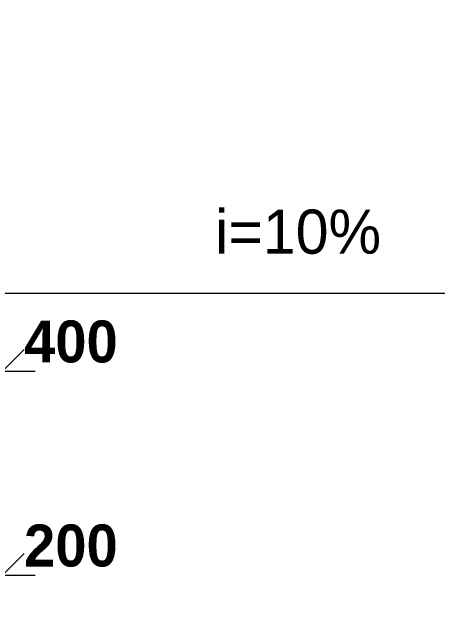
# Model space of a CAD drawing. Header units: millimetres. Extents: x 150455 to 593963, y -11068 to 166417.
# Drawn here: x 539863 to 541790, y 136614 to 139353 of the extents above; entities that cross this region are included whole.
import ezdxf

# ---------------------------------------------------------------- set-up
doc = ezdxf.new("R2010")
doc.units = ezdxf.units.MM
doc.header["$MEASUREMENT"] = 0
doc.layers.add('0_Ном._пера__120', color=7, linetype='Continuous', lineweight=13)
doc.layers.add('Text blocks_Ном._пера__1', color=7, linetype='Continuous', lineweight=13)
doc.layers.add('Розміри ОСЕЙ', color=7, linetype='Continuous')
doc.layers.add('Розміри ОСЕЙ_Ном._пера__98', color=7, linetype='Continuous', lineweight=13, true_color=0x001f3e)
doc.styles.add('СГЕНЕРИР_СТИЛЬ_3', font='')
doc.styles.add('СГЕНЕРИР_СТИЛЬ_4', font='GOTHIC.TTF')
doc.styles.get('СГЕНЕРИР_СТИЛЬ_3').set_extended_font_data('Century Gothic', bold=True)
doc.dimstyles.new('СГЕНЕРИР_СТИЛЬ__14', dxfattribs={"dimtxt": 189.999998, "dimasz": 190, "dimexe": 0.18, "dimexo": 0, "dimgap": 0.09, "dimtad": 1, "dimtih": 1, "dimtoh": 1, "dimdec": 0, "dimzin": 0, "dimdsep": 46, "dimtxsty": 'СГЕНЕРИР_СТИЛЬ_3', "dimblk": 'ARROWHEAD_6', "dimblk1": 'ARROWHEAD_6', "dimblk2": 'ARROWHEAD_6', "dimcen": 0.09, "dimclrd": 256, "dimclre": 256, "dimclrt": 256, "dimadec": 0, "dimazin": 0, "dimtfac": 1, "dimtdec": 4, "dimtmove": 0, "dimatfit": 3, "dimfxl": 0, "dimtolj": 1, "dimtzin": 0, "dimarcsym": 0})

# ---------------------------------------------------------------- blocks, each defined once
blk = doc.blocks.new('Линия_25', base_point=(524302.5, 138079.5))
at = {"layer": '0_Ном._пера__120', "linetype": 'Continuous'}
blk.add_line((524502.5, 138079.5), (545872.9, 138079.5), dxfattribs=at)
blk = doc.blocks.new('*D701')
at = {"layer": 'Розміри ОСЕЙ_Ном._пера__98', "linetype": 'Continuous'}
for p, q in [((539617, 136989.1), (539617, 136614.1)), ((539817, 136989.1), (539817, 136614.1)), ((539517, 136701.6), (539717, 136901.6)), ((539717, 136701.6), (539917, 136901.6)), ((539817, 136801.6), (539617, 136801.6)), ((539967, 136801.6), (539817, 136801.6))]:
    blk.add_line(p, q, dxfattribs=at)
at = {"layer": 'Розміри ОСЕЙ_Ном._пера__98', "insert": (539917, 136839.6), "char_height": 190, "attachment_point": 7, "style": 'СГЕНЕРИР_СТИЛЬ_3'}
blk.add_mtext('{200}', dxfattribs=at)
blk = doc.blocks.new('ARROWHEAD_6')
at = {"color": 0, "linetype": 'Continuous', "lineweight": 0}
for p, q in [((-0.5, -0.5), (0.5, 0.5)), ((0, 0), (-1, 0))]:
    blk.add_line(p, q, dxfattribs=at)
blk = doc.blocks.new('*D742')
at = {"layer": 'Розміри ОСЕЙ_Ном._пера__98', "linetype": 'Continuous'}
for p, q in [((539417, 141725.6), (539417, 137538)), ((539817, 141725.6), (539817, 137538)), ((539317, 137625.5), (539517, 137825.5)), ((539717, 137625.5), (539917, 137825.5)), ((539817, 137725.5), (539417, 137725.5)), ((539967, 137725.5), (539817, 137725.5))]:
    blk.add_line(p, q, dxfattribs=at)
at = {"layer": 'Розміри ОСЕЙ_Ном._пера__98', "insert": (539917, 137763.5), "char_height": 190, "attachment_point": 7, "style": 'СГЕНЕРИР_СТИЛЬ_3'}
blk.add_mtext('{400}', dxfattribs=at)

msp = doc.modelspace()

# ---------------------------------------------------------------- block references
at = {"linetype": 'Continuous'}
msp.add_blockref('Линия_25', (524302.5, 138079.5), dxfattribs=at)

# ---------------------------------------------------------------- texts
at = {"layer": 'Text blocks_Ном._пера__1', "linetype": 'Continuous', "insert": (540781.9, 138357.1), "char_height": 200, "attachment_point": 4, "style": 'СГЕНЕРИР_СТИЛЬ_4'}
msp.add_mtext('{і=10%}', dxfattribs=at)

# ---------------------------------------------------------------- dimensions: what is measured, and where the dimension line sits
at = {"layer": 'Розміри ОСЕЙ', "color": 158, "linetype": 'Continuous', "lineweight": 13, "true_color": 0x001f3e}
for base, p2, picture, middle in [((539817, 137725.5), (539417, 141725.6), '*D742', (540130.7, 137858.5)), ((539817, 136801.6), (539617, 137233.6), '*D701', (540130.7, 136934.6))]:
    dim = msp.add_linear_dim(base=base, p1=(539817, 141725.6), p2=p2, angle=180, dimstyle='СГЕНЕРИР_СТИЛЬ__14', dxfattribs=at)
    dim.commit()
    dim.dimension.update_dxf_attribs({"geometry": picture, "text_midpoint": middle})

doc.saveas('drawing.dxf')
